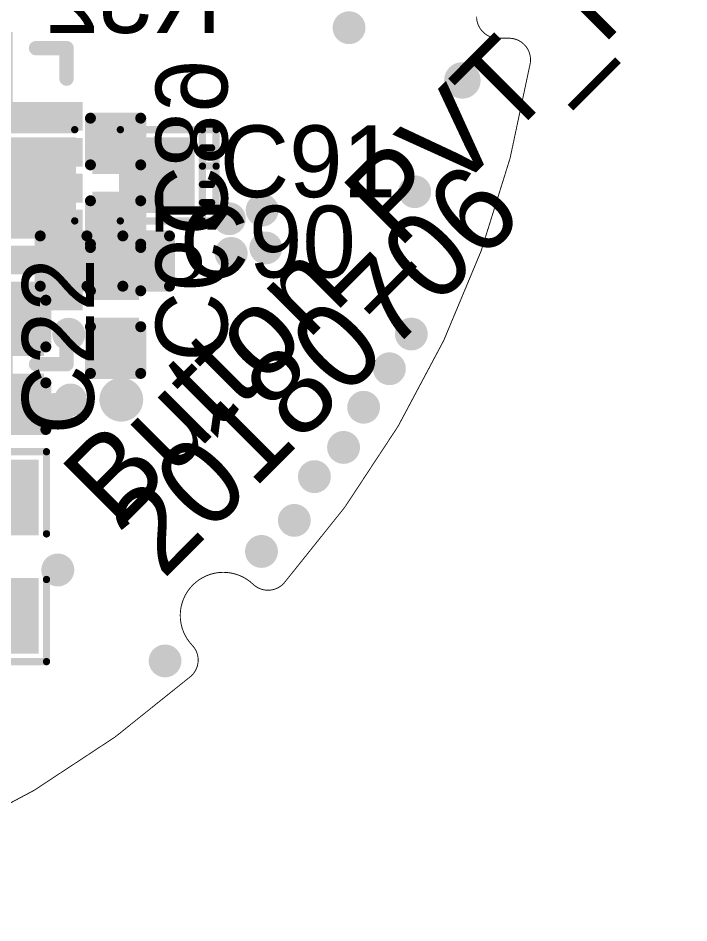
# Model space of a CAD drawing. Extents: x 238.9 to 269.7, y 452.6 to 481.2.
# Drawn here: x 260.4 to 269.74, y 452.61 to 465.21 of the extents above; entities that cross this region are included whole.
import ezdxf

# ---------------------------------------------------------------- set-up
doc = ezdxf.new("R2010")
doc.units = 0
doc.layers.get('0').update_dxf_attribs({"linetype": 'CONTINUOUS'})
for name, color, linetype in [('BOTTOMOVERLAY', 54, 'CONTINUOUS'), ('BOTTOMPASTE', 16, 'CONTINUOUS'), ('BOTTOMSOLDER', 6, 'CONTINUOUS'), ('KEEPOUTLAYER', 6, 'CONTINUOUS'), ('MULTILAYER', 9, 'CONTINUOUS'), ('TOPOVERLAY', 2, 'CONTINUOUS'), ('TOPPASTE', 8, 'CONTINUOUS'), ('TOPSOLDER', 216, 'CONTINUOUS'), ('VIAHOLELAYER', 16, 'CONTINUOUS')]:
    doc.layers.add(name, color=color, linetype=linetype)

# ---------------------------------------------------------------- blocks, each defined once
blk = doc.blocks.new('WQFN24_B_5')
at = {"layer": 'BOTTOMOVERLAY', "const_width": 0.2}
for points in [[(-2.2, 2.2), (-2.2, 1.775)], [(-2.2, 2.2), (-1.775, 2.2)], [(1.775, 2.2), (2.2, 2.2)], [(2.2, 2.2), (2.2, 1.775)], [(-2.2, -1.775), (-2.2, -2.2)], [(2.2, -1.775), (2.2, -2.2)], [(-2.2, -2.2), (-1.775, -2.2)], [(1.775, -2.2), (2.2, -2.2)]]:
    blk.add_lwpolyline(points, dxfattribs=at)
at = {"layer": 'BOTTOMOVERLAY'}
for points, const_width in [([(-2.25, 2.2, 1), (-2.15, 2.2, 1)], 0.1), ([(-2.25, 2.2, 1), (-2.15, 2.2, 1)], 0.1), ([(-1.825, 2.2, 1), (-1.725, 2.2, 1)], 0.1), ([(1.725, 2.2, 1), (1.825, 2.2, 1)], 0.1), ([(2.15, 2.2, 1), (2.25, 2.2, 1)], 0.1), ([(2.15, 2.2, 1), (2.25, 2.2, 1)], 0.1), ([(-2.25, 1.775, 1), (-2.15, 1.775, 1)], 0.1), ([(2.15, 1.775, 1), (2.25, 1.775, 1)], 0.1), ([(-2.25, -1.775, 1), (-2.15, -1.775, 1)], 0.1), ([(2.15, -1.775, 1), (2.25, -1.775, 1)], 0.1), ([(-2.725, -2.05, 1), (-2.975, -2.05, 1)], 0.25), ([(-3.037, -2.05, 1), (-2.913, -2.05, 1)], 0.125), ([(-2.787, -2.05, 1), (-2.662, -2.05, 1)], 0.125), ([(-2.25, -2.2, 1), (-2.15, -2.2, 1)], 0.1), ([(-2.25, -2.2, 1), (-2.15, -2.2, 1)], 0.1), ([(-1.825, -2.2, 1), (-1.725, -2.2, 1)], 0.1), ([(1.725, -2.2, 1), (1.825, -2.2, 1)], 0.1), ([(2.15, -2.2, 1), (2.25, -2.2, 1)], 0.1), ([(2.15, -2.2, 1), (2.25, -2.2, 1)], 0.1)]:
    blk.add_lwpolyline(points, format="xyb", close=True, dxfattribs=dict(at, const_width=const_width))
at = {"layer": 'BOTTOMPASTE'}
for points in [[(-1.375, 1.5), (-1.125, 1.5), (-1.375, 2.35), (-1.125, 2.35)], [(-0.875, 1.5), (-0.625, 1.5), (-0.875, 2.35), (-0.625, 2.35)], [(-0.375, 1.5), (-0.125, 1.5), (-0.375, 2.35), (-0.125, 2.35)], [(0.125, 1.5), (0.375, 1.5), (0.125, 2.35), (0.375, 2.35)], [(0.625, 1.5), (0.875, 1.5), (0.625, 2.35), (0.875, 2.35)], [(1.125, 1.5), (1.375, 1.5), (1.125, 2.35), (1.375, 2.35)], [(-2.35, 1.375), (-2.35, 1.125), (-1.5, 1.375), (-1.5, 1.125)], [(-1.3, -1.3), (1.3, -1.3), (-1.3, 1.3), (1.3, 1.3)], [(1.5, 1.375), (1.5, 1.125), (2.35, 1.375), (2.35, 1.125)], [(-2.35, 0.875), (-2.35, 0.625), (-1.5, 0.875), (-1.5, 0.625)], [(1.5, 0.875), (1.5, 0.625), (2.35, 0.875), (2.35, 0.625)], [(-2.35, 0.375), (-2.35, 0.125), (-1.5, 0.375), (-1.5, 0.125)], [(1.5, 0.375), (1.5, 0.125), (2.35, 0.375), (2.35, 0.125)], [(-2.35, -0.125), (-2.35, -0.375), (-1.5, -0.125), (-1.5, -0.375)], [(1.5, -0.125), (1.5, -0.375), (2.35, -0.125), (2.35, -0.375)], [(-2.35, -0.625), (-2.35, -0.875), (-1.5, -0.625), (-1.5, -0.875)], [(1.5, -0.625), (1.5, -0.875), (2.35, -0.625), (2.35, -0.875)], [(-2.35, -1.125), (-2.35, -1.375), (-1.5, -1.125), (-1.5, -1.375)], [(1.5, -1.125), (1.5, -1.375), (2.35, -1.125), (2.35, -1.375)], [(-1.375, -2.35), (-1.125, -2.35), (-1.375, -1.5), (-1.125, -1.5)], [(-0.875, -2.35), (-0.625, -2.35), (-0.875, -1.5), (-0.625, -1.5)], [(-0.375, -2.35), (-0.125, -2.35), (-0.375, -1.5), (-0.125, -1.5)], [(0.125, -2.35), (0.375, -2.35), (0.125, -1.5), (0.375, -1.5)], [(0.625, -2.35), (0.875, -2.35), (0.625, -1.5), (0.875, -1.5)], [(1.125, -2.35), (1.375, -2.35), (1.125, -1.5), (1.375, -1.5)]]:
    blk.add_solid(points, dxfattribs=at)
at = {"layer": 'BOTTOMSOLDER'}
for points in [[(-1.451, 1.424), (-1.049, 1.424), (-1.451, 2.426), (-1.049, 2.426)], [(-0.951, 1.424), (-0.549, 1.424), (-0.951, 2.426), (-0.549, 2.426)], [(-0.451, 1.424), (-0.049, 1.424), (-0.451, 2.426), (-0.049, 2.426)], [(0.049, 1.424), (0.451, 1.424), (0.049, 2.426), (0.451, 2.426)], [(0.549, 1.424), (0.951, 1.424), (0.549, 2.426), (0.951, 2.426)], [(1.049, 1.424), (1.451, 1.424), (1.049, 2.426), (1.451, 2.426)], [(-2.426, 1.451), (-2.426, 1.049), (-1.424, 1.451), (-1.424, 1.049)], [(1.424, 1.451), (1.424, 1.049), (2.426, 1.451), (2.426, 1.049)], [(-1.376, -1.376), (1.376, -1.376), (-1.376, 1.376), (1.376, 1.376)], [(-2.426, 0.951), (-2.426, 0.549), (-1.424, 0.951), (-1.424, 0.549)], [(1.424, 0.951), (1.424, 0.549), (2.426, 0.951), (2.426, 0.549)], [(-2.426, 0.451), (-2.426, 0.049), (-1.424, 0.451), (-1.424, 0.049)], [(1.424, 0.451), (1.424, 0.049), (2.426, 0.451), (2.426, 0.049)], [(-2.426, -0.049), (-2.426, -0.451), (-1.424, -0.049), (-1.424, -0.451)], [(1.424, -0.049), (1.424, -0.451), (2.426, -0.049), (2.426, -0.451)], [(-2.426, -0.549), (-2.426, -0.951), (-1.424, -0.549), (-1.424, -0.951)], [(1.424, -0.549), (1.424, -0.951), (2.426, -0.549), (2.426, -0.951)], [(-2.426, -1.049), (-2.426, -1.451), (-1.424, -1.049), (-1.424, -1.451)], [(1.424, -1.049), (1.424, -1.451), (2.426, -1.049), (2.426, -1.451)], [(-1.451, -2.426), (-1.049, -2.426), (-1.451, -1.424), (-1.049, -1.424)], [(-0.951, -2.426), (-0.549, -2.426), (-0.951, -1.424), (-0.549, -1.424)], [(-0.451, -2.426), (-0.049, -2.426), (-0.451, -1.424), (-0.049, -1.424)], [(0.049, -2.426), (0.451, -2.426), (0.049, -1.424), (0.451, -1.424)], [(0.549, -2.426), (0.951, -2.426), (0.549, -1.424), (0.951, -1.424)], [(1.049, -2.426), (1.451, -2.426), (1.049, -1.424), (1.451, -1.424)]]:
    blk.add_solid(points, dxfattribs=at)
blk = doc.blocks.new('0402C_B_16')
at = {"layer": 'BOTTOMOVERLAY', "const_width": 0.152}
for points in [[(-0.25, 0.35), (-0.9, 0.35)], [(-0.9, -0.35), (-0.9, 0.35)], [(0.25, 0.35), (0.9, 0.35)], [(0.9, -0.35), (0.9, 0.35)], [(-0.25, -0.35), (-0.9, -0.35)], [(0.25, -0.35), (0.9, -0.35)]]:
    blk.add_lwpolyline(points, dxfattribs=at)
at = {"layer": 'BOTTOMOVERLAY', "const_width": 0.0762}
for points in [[(-0.938, 0.35, 1), (-0.862, 0.35, 1)], [(-0.938, 0.35, 1), (-0.862, 0.35, 1)], [(-0.288, 0.35, 1), (-0.212, 0.35, 1)], [(0.212, 0.35, 1), (0.288, 0.35, 1)], [(0.862, 0.35, 1), (0.938, 0.35, 1)], [(0.862, 0.35, 1), (0.938, 0.35, 1)], [(-0.938, -0.35, 1), (-0.862, -0.35, 1)], [(-0.938, -0.35, 1), (-0.862, -0.35, 1)], [(-0.288, -0.35, 1), (-0.212, -0.35, 1)], [(0.212, -0.35, 1), (0.288, -0.35, 1)], [(0.862, -0.35, 1), (0.938, -0.35, 1)], [(0.862, -0.35, 1), (0.938, -0.35, 1)]]:
    blk.add_lwpolyline(points, format="xyb", close=True, dxfattribs=at)
at = {"layer": 'BOTTOMPASTE'}
for points in [[(-0.8, 0.25), (-0.8, -0.25), (-0.2, 0.25), (-0.2, -0.25)], [(0.2, 0.25), (0.2, -0.25), (0.8, 0.25), (0.8, -0.25)]]:
    blk.add_solid(points, dxfattribs=at)
at = {"layer": 'BOTTOMSOLDER'}
for points in [[(-0.876, 0.326), (-0.876, -0.326), (-0.124, 0.326), (-0.124, -0.326)], [(0.124, 0.326), (0.124, -0.326), (0.876, 0.326), (0.876, -0.326)]]:
    blk.add_solid(points, dxfattribs=at)
blk = doc.blocks.new('0402C_B_25')
at = {"layer": 'BOTTOMOVERLAY', "const_width": 0.152}
for points in [[(-0.9, 0.35), (-0.25, 0.35)], [(-0.9, 0.35), (-0.9, -0.35)], [(0.25, 0.35), (0.9, 0.35)], [(0.9, 0.35), (0.9, -0.35)], [(-0.9, -0.35), (-0.25, -0.35)], [(0.9, -0.35), (0.25, -0.35)]]:
    blk.add_lwpolyline(points, dxfattribs=at)
at = {"layer": 'BOTTOMOVERLAY', "const_width": 0.0762}
for points in [[(-0.938, 0.35, 1), (-0.862, 0.35, 1)], [(-0.938, 0.35, 1), (-0.862, 0.35, 1)], [(-0.288, 0.35, 1), (-0.212, 0.35, 1)], [(0.212, 0.35, 1), (0.288, 0.35, 1)], [(0.862, 0.35, 1), (0.938, 0.35, 1)], [(0.862, 0.35, 1), (0.938, 0.35, 1)], [(-0.938, -0.35, 1), (-0.862, -0.35, 1)], [(-0.938, -0.35, 1), (-0.862, -0.35, 1)], [(-0.288, -0.35, 1), (-0.212, -0.35, 1)], [(0.212, -0.35, 1), (0.288, -0.35, 1)], [(0.862, -0.35, 1), (0.938, -0.35, 1)], [(0.862, -0.35, 1), (0.938, -0.35, 1)]]:
    blk.add_lwpolyline(points, format="xyb", close=True, dxfattribs=at)
at = {"layer": 'BOTTOMPASTE'}
for points in [[(-0.8, 0.25), (-0.8, -0.25), (-0.2, 0.25), (-0.2, -0.25)], [(0.2, 0.25), (0.2, -0.25), (0.8, 0.25), (0.8, -0.25)]]:
    blk.add_solid(points, dxfattribs=at)
at = {"layer": 'BOTTOMSOLDER'}
for points in [[(-0.876, 0.326), (-0.876, -0.326), (-0.124, 0.326), (-0.124, -0.326)], [(0.124, 0.326), (0.124, -0.326), (0.876, 0.326), (0.876, -0.326)]]:
    blk.add_solid(points, dxfattribs=at)
blk = doc.blocks.new('TAN_0603_60')
at = {"layer": 'TOPOVERLAY', "const_width": 0.102}
for points in [[(-1.651, 0.635), (-1.651, -0.635)], [(-1.46, 0.635), (-1.651, 0.635)], [(-0.318, 0.635), (-1.46, 0.635)], [(-1.46, 0.635), (-1.46, -0.635)], [(1.46, 0.635), (0.318, 0.635)], [(1.46, 0.635), (1.46, -0.635)], [(-1.46, 0.381), (-1.587, 0.381)], [(-1.46, 0.127), (-1.587, 0.127)], [(-1.46, -0.127), (-1.651, -0.127)], [(-1.46, -0.381), (-1.587, -0.381)], [(-1.397, -0.635), (-1.651, -0.635)], [(-0.318, -0.635), (-1.46, -0.635)], [(1.46, -0.635), (0.318, -0.635)]]:
    blk.add_lwpolyline(points, dxfattribs=at)
at = {"layer": 'TOPOVERLAY'}
for points, const_width in [([(-1.676, 0.635, 1), (-1.626, 0.635, 1)], 0.0508), ([(-1.676, 0.635, 1), (-1.626, 0.635, 1)], 0.051), ([(-1.486, 0.635, 1), (-1.435, 0.635, 1)], 0.051), ([(-1.486, 0.635, 1), (-1.435, 0.635, 1)], 0.0508), ([(-1.486, 0.635, 1), (-1.435, 0.635, 1)], 0.0508), ([(-0.343, 0.635, 1), (-0.292, 0.635, 1)], 0.0508), ([(0.292, 0.635, 1), (0.343, 0.635, 1)], 0.0508), ([(1.435, 0.635, 1), (1.486, 0.635, 1)], 0.0508), ([(1.435, 0.635, 1), (1.486, 0.635, 1)], 0.0508), ([(-1.613, 0.381, 1), (-1.562, 0.381, 1)], 0.051), ([(-1.486, 0.381, 1), (-1.435, 0.381, 1)], 0.051), ([(-1.613, 0.127, 1), (-1.562, 0.127, 1)], 0.051), ([(-1.486, 0.127, 1), (-1.435, 0.127, 1)], 0.051), ([(-1.676, -0.127, 1), (-1.626, -0.127, 1)], 0.051), ([(-1.486, -0.127, 1), (-1.435, -0.127, 1)], 0.051), ([(-1.613, -0.381, 1), (-1.562, -0.381, 1)], 0.051), ([(-1.486, -0.381, 1), (-1.435, -0.381, 1)], 0.051), ([(-1.676, -0.635, 1), (-1.626, -0.635, 1)], 0.051), ([(-1.676, -0.635, 1), (-1.626, -0.635, 1)], 0.0508), ([(-1.486, -0.635, 1), (-1.435, -0.635, 1)], 0.0508), ([(-1.486, -0.635, 1), (-1.435, -0.635, 1)], 0.0508), ([(-1.422, -0.635, 1), (-1.372, -0.635, 1)], 0.051), ([(-0.343, -0.635, 1), (-0.292, -0.635, 1)], 0.0508), ([(0.292, -0.635, 1), (0.343, -0.635, 1)], 0.0508), ([(1.435, -0.635, 1), (1.486, -0.635, 1)], 0.0508), ([(1.435, -0.635, 1), (1.486, -0.635, 1)], 0.0508)]:
    blk.add_lwpolyline(points, format="xyb", close=True, dxfattribs=dict(at, const_width=const_width))
at = {"layer": 'TOPPASTE'}
for points in [[(-1.275, -0.45), (-0.376, -0.45), (-1.275, 0.45), (-0.376, 0.45)], [(0.376, -0.45), (1.275, -0.45), (0.376, 0.45), (1.275, 0.45)]]:
    blk.add_solid(points, dxfattribs=at)
at = {"layer": 'TOPSOLDER'}
for points in [[(-1.352, -0.526), (-0.299, -0.526), (-1.352, 0.526), (-0.299, 0.526)], [(0.299, -0.526), (1.352, -0.526), (0.299, 0.526), (1.352, 0.526)]]:
    blk.add_solid(points, dxfattribs=at)
blk = doc.blocks.new('0402C_61')
at = {"layer": 'TOPOVERLAY', "const_width": 0.152}
for points in [[(-0.25, 0.35), (-0.9, 0.35)], [(-0.9, 0.35), (-0.9, -0.35)], [(0.9, 0.35), (0.25, 0.35)], [(0.9, 0.35), (0.9, -0.35)], [(-0.25, -0.35), (-0.9, -0.35)], [(0.9, -0.35), (0.25, -0.35)]]:
    blk.add_lwpolyline(points, dxfattribs=at)
at = {"layer": 'TOPOVERLAY', "const_width": 0.0762}
for points in [[(-0.938, 0.35, 1), (-0.862, 0.35, 1)], [(-0.938, 0.35, 1), (-0.862, 0.35, 1)], [(-0.288, 0.35, 1), (-0.212, 0.35, 1)], [(0.212, 0.35, 1), (0.288, 0.35, 1)], [(0.862, 0.35, 1), (0.938, 0.35, 1)], [(0.862, 0.35, 1), (0.938, 0.35, 1)], [(-0.938, -0.35, 1), (-0.862, -0.35, 1)], [(-0.938, -0.35, 1), (-0.862, -0.35, 1)], [(-0.288, -0.35, 1), (-0.212, -0.35, 1)], [(0.212, -0.35, 1), (0.288, -0.35, 1)], [(0.862, -0.35, 1), (0.938, -0.35, 1)], [(0.862, -0.35, 1), (0.938, -0.35, 1)]]:
    blk.add_lwpolyline(points, format="xyb", close=True, dxfattribs=at)
at = {"layer": 'TOPPASTE'}
for points in [[(-0.2, -0.25), (-0.2, 0.25), (-0.8, -0.25), (-0.8, 0.25)], [(0.8, -0.25), (0.8, 0.25), (0.2, -0.25), (0.2, 0.25)]]:
    blk.add_solid(points, dxfattribs=at)
at = {"layer": 'TOPSOLDER'}
for points in [[(-0.124, -0.326), (-0.124, 0.326), (-0.876, -0.326), (-0.876, 0.326)], [(0.876, -0.326), (0.876, 0.326), (0.124, -0.326), (0.124, 0.326)]]:
    blk.add_solid(points, dxfattribs=at)
blk = doc.blocks.new('0402C_62')
at = {"layer": 'TOPOVERLAY', "const_width": 0.152}
for points in [[(-0.25, 0.35), (-0.9, 0.35)], [(-0.9, 0.35), (-0.9, -0.35)], [(0.25, 0.35), (0.9, 0.35)], [(0.9, 0.35), (0.9, -0.35)], [(-0.9, -0.35), (-0.25, -0.35)], [(0.25, -0.35), (0.9, -0.35)]]:
    blk.add_lwpolyline(points, dxfattribs=at)
at = {"layer": 'TOPOVERLAY', "const_width": 0.0762}
for points in [[(-0.938, 0.35, 1), (-0.862, 0.35, 1)], [(-0.938, 0.35, 1), (-0.862, 0.35, 1)], [(-0.288, 0.35, 1), (-0.212, 0.35, 1)], [(0.212, 0.35, 1), (0.288, 0.35, 1)], [(0.862, 0.35, 1), (0.938, 0.35, 1)], [(0.862, 0.35, 1), (0.938, 0.35, 1)], [(-0.938, -0.35, 1), (-0.862, -0.35, 1)], [(-0.938, -0.35, 1), (-0.862, -0.35, 1)], [(-0.288, -0.35, 1), (-0.212, -0.35, 1)], [(0.212, -0.35, 1), (0.288, -0.35, 1)], [(0.862, -0.35, 1), (0.938, -0.35, 1)], [(0.862, -0.35, 1), (0.938, -0.35, 1)]]:
    blk.add_lwpolyline(points, format="xyb", close=True, dxfattribs=at)
at = {"layer": 'TOPPASTE'}
for points in [[(-0.2, -0.25), (-0.2, 0.25), (-0.8, -0.25), (-0.8, 0.25)], [(0.8, -0.25), (0.8, 0.25), (0.2, -0.25), (0.2, 0.25)]]:
    blk.add_solid(points, dxfattribs=at)
at = {"layer": 'TOPSOLDER'}
for points in [[(-0.124, -0.326), (-0.124, 0.326), (-0.876, -0.326), (-0.876, 0.326)], [(0.876, -0.326), (0.876, 0.326), (0.124, -0.326), (0.124, 0.326)]]:
    blk.add_solid(points, dxfattribs=at)
blk = doc.blocks.new('0603C_63')
at = {"layer": 'TOPOVERLAY', "const_width": 0.102}
for points in [[(-1.46, 0.635), (-0.318, 0.635)], [(-1.46, 0.635), (-1.46, -0.635)], [(0.318, 0.635), (1.46, 0.635)], [(1.46, 0.635), (1.46, -0.635)], [(-1.46, -0.635), (-0.318, -0.635)], [(0.318, -0.635), (1.46, -0.635)]]:
    blk.add_lwpolyline(points, dxfattribs=at)
at = {"layer": 'TOPOVERLAY', "const_width": 0.0508}
for points in [[(-1.486, 0.635, 1), (-1.435, 0.635, 1)], [(-1.486, 0.635, 1), (-1.435, 0.635, 1)], [(-0.343, 0.635, 1), (-0.292, 0.635, 1)], [(0.292, 0.635, 1), (0.343, 0.635, 1)], [(1.435, 0.635, 1), (1.486, 0.635, 1)], [(1.435, 0.635, 1), (1.486, 0.635, 1)], [(-1.486, -0.635, 1), (-1.435, -0.635, 1)], [(-1.486, -0.635, 1), (-1.435, -0.635, 1)], [(-0.343, -0.635, 1), (-0.292, -0.635, 1)], [(0.292, -0.635, 1), (0.343, -0.635, 1)], [(1.435, -0.635, 1), (1.486, -0.635, 1)], [(1.435, -0.635, 1), (1.486, -0.635, 1)]]:
    blk.add_lwpolyline(points, format="xyb", close=True, dxfattribs=at)
at = {"layer": 'TOPPASTE'}
for points in [[(-1.275, -0.45), (-0.376, -0.45), (-1.275, 0.45), (-0.376, 0.45)], [(0.375, -0.45), (1.275, -0.45), (0.375, 0.45), (1.275, 0.45)]]:
    blk.add_solid(points, dxfattribs=at)
at = {"layer": 'TOPSOLDER'}
for points in [[(-1.352, -0.526), (-0.299, -0.526), (-1.352, 0.526), (-0.299, 0.526)], [(0.299, -0.526), (1.352, -0.526), (0.299, 0.526), (1.352, 0.526)]]:
    blk.add_solid(points, dxfattribs=at)

msp = doc.modelspace()

# ---------------------------------------------------------------- linework, layer by layer
at = {"layer": 'KEEPOUTLAYER', "const_width": 0.0127}
for points in [[(267.084, 464.927, -0.414214), (266.784, 465.227)], [(267.235, 464.927, -0.462706), (267.531, 464.578)], [(267.531, 464.578, -0.140746), (264.104, 457.344)], [(262.824, 456.477, -0.977991), (263.672, 457.326)], [(264.104, 457.344, -0.42632), (263.672, 457.326)], [(262.824, 456.477, -0.42632), (262.805, 456.045)], [(262.805, 456.045, -0.140746), (255.571, 452.618)]]:
    msp.add_lwpolyline(points, format="xyb", dxfattribs=at)
msp.add_lwpolyline([(267.084, 464.927), (267.235, 464.927)], dxfattribs=at)
at = {"layer": 'KEEPOUTLAYER', "const_width": 0.00635}
for points in [[(267.08, 464.927, 1), (267.087, 464.927, 1)], [(267.08, 464.927, 1), (267.087, 464.927, 1)], [(267.232, 464.927, 1), (267.238, 464.927, 1)], [(267.232, 464.927, 1), (267.238, 464.927, 1)], [(267.528, 464.578, 1), (267.534, 464.578, 1)], [(267.528, 464.578, 1), (267.534, 464.578, 1)], [(263.669, 457.326, 1), (263.675, 457.326, 1)], [(263.669, 457.326, 1), (263.675, 457.326, 1)], [(264.101, 457.344, 1), (264.108, 457.344, 1)], [(264.101, 457.344, 1), (264.108, 457.344, 1)], [(262.82, 456.477, 1), (262.827, 456.477, 1)], [(262.82, 456.477, 1), (262.827, 456.477, 1)], [(262.802, 456.045, 1), (262.808, 456.045, 1)], [(262.802, 456.045, 1), (262.808, 456.045, 1)]]:
    msp.add_lwpolyline(points, format="xyb", close=True, dxfattribs=at)
at = {"layer": 'MULTILAYER'}
for points, const_width in [([(264.894, 465.073, 1), (265.122, 465.073, 1)], 0.229), ([(266.459, 464.34, 1), (266.713, 464.34, 1)], 0.254), ([(265.809, 462.79, 1), (266.037, 462.79, 1)], 0.228), ([(263.684, 462.535, 1), (263.912, 462.535, 1)], 0.229), ([(263.227, 462.414, 1), (263.455, 462.414, 1)], 0.229), ([(263.735, 462.007, 1), (263.963, 462.007, 1)], 0.229), ([(263.252, 461.931, 1), (263.481, 461.931, 1)], 0.229), ([(260.99, 460.806, 1), (261.219, 460.806, 1)], 0.229), ([(265.761, 460.809, 1), (265.989, 460.809, 1)], 0.229), ([(265.456, 460.326, 1), (265.684, 460.326, 1)], 0.229), ([(261.015, 459.891, 1), (261.244, 459.891, 1)], 0.229), ([(261.684, 459.895, 1), (261.989, 459.895, 1)], 0.305), ([(265.097, 459.79, 1), (265.325, 459.79, 1)], 0.229), ([(264.817, 459.231, 1), (265.046, 459.231, 1)], 0.229), ([(264.411, 458.824, 1), (264.64, 458.824, 1)], 0.229), ([(264.132, 458.215, 1), (264.36, 458.215, 1)], 0.229), ([(263.674, 457.783, 1), (263.903, 457.783, 1)], 0.229), ([(260.838, 457.525, 1), (261.067, 457.525, 1)], 0.229), ([(262.332, 456.259, 1), (262.56, 456.259, 1)], 0.229)]:
    msp.add_lwpolyline(points, format="xyb", close=True, dxfattribs=dict(at, const_width=const_width))
at = {"layer": 'VIAHOLELAYER'}
for points, const_width in [([(264.944, 465.073, 1), (265.071, 465.073, 1)], 0.127), ([(266.523, 464.34, 1), (266.65, 464.34, 1)], 0.127), ([(265.86, 462.79, 1), (265.987, 462.79, 1)], 0.127), ([(263.735, 462.535, 1), (263.862, 462.535, 1)], 0.127), ([(263.277, 462.414, 1), (263.404, 462.414, 1)], 0.127), ([(263.785, 462.007, 1), (263.912, 462.007, 1)], 0.127), ([(263.303, 461.931, 1), (263.43, 461.931, 1)], 0.127), ([(261.041, 460.806, 1), (261.168, 460.806, 1)], 0.127), ([(265.811, 460.809, 1), (265.938, 460.809, 1)], 0.127), ([(265.507, 460.326, 1), (265.634, 460.326, 1)], 0.127), ([(261.066, 459.891, 1), (261.193, 459.891, 1)], 0.127), ([(261.76, 459.895, 1), (261.912, 459.895, 1)], 0.152), ([(265.148, 459.79, 1), (265.275, 459.79, 1)], 0.127), ([(264.868, 459.231, 1), (264.995, 459.231, 1)], 0.127), ([(264.462, 458.824, 1), (264.589, 458.824, 1)], 0.127), ([(264.182, 458.215, 1), (264.309, 458.215, 1)], 0.127), ([(263.725, 457.783, 1), (263.852, 457.783, 1)], 0.127), ([(260.889, 457.525, 1), (261.016, 457.525, 1)], 0.127), ([(262.382, 456.259, 1), (262.509, 456.259, 1)], 0.127)]:
    msp.add_lwpolyline(points, format="xyb", close=True, dxfattribs=dict(at, const_width=const_width))

# ---------------------------------------------------------------- block references
for name, p, rotation in [('WQFN24_B_5', (258.874, 462.589), 90), ('0402C_B_16', (261.757, 462.914), 270), ('TAN_0603_60', (261.506, 463.019), 180), ('0402C_61', (261.608, 461.825), 180), ('0402C_B_25', (261.757, 461.161), 90), ('0402C_62', (260.436, 460.38), 90), ('0603C_63', (260.16, 457.71), 90)]:
    msp.add_blockref(name, p, dxfattribs=dict(rotation=rotation))

# ---------------------------------------------------------------- texts
at = {"layer": 'BOTTOMOVERLAY', "text_generation_flag": 2}
msp.add_text('R32', height=1, dxfattribs=at).set_placement((263.233, 465))
for s, p in [('C89', (262.315, 462.177)), ('C61', (262.315, 460.425))]:
    msp.add_text(s, height=1, rotation=270, dxfattribs=at).set_placement(p)
at = {"layer": 'TOPOVERLAY'}
for s, height, rotation, p in [('Button_PVT_P5', 1.2, 45, (261.785, 458.066)), ('20180706', 1.2, 45, (262.42, 457.38)), ('C22', 1, 90, (261.455, 459.412))]:
    msp.add_text(s, height=height, rotation=rotation, dxfattribs=at).set_placement(p)
for s, p in [('C91', (263.208, 462.714)), ('C90', (262.649, 461.596))]:
    msp.add_text(s, height=1, dxfattribs=at).set_placement(p)

doc.saveas('drawing.dxf')
